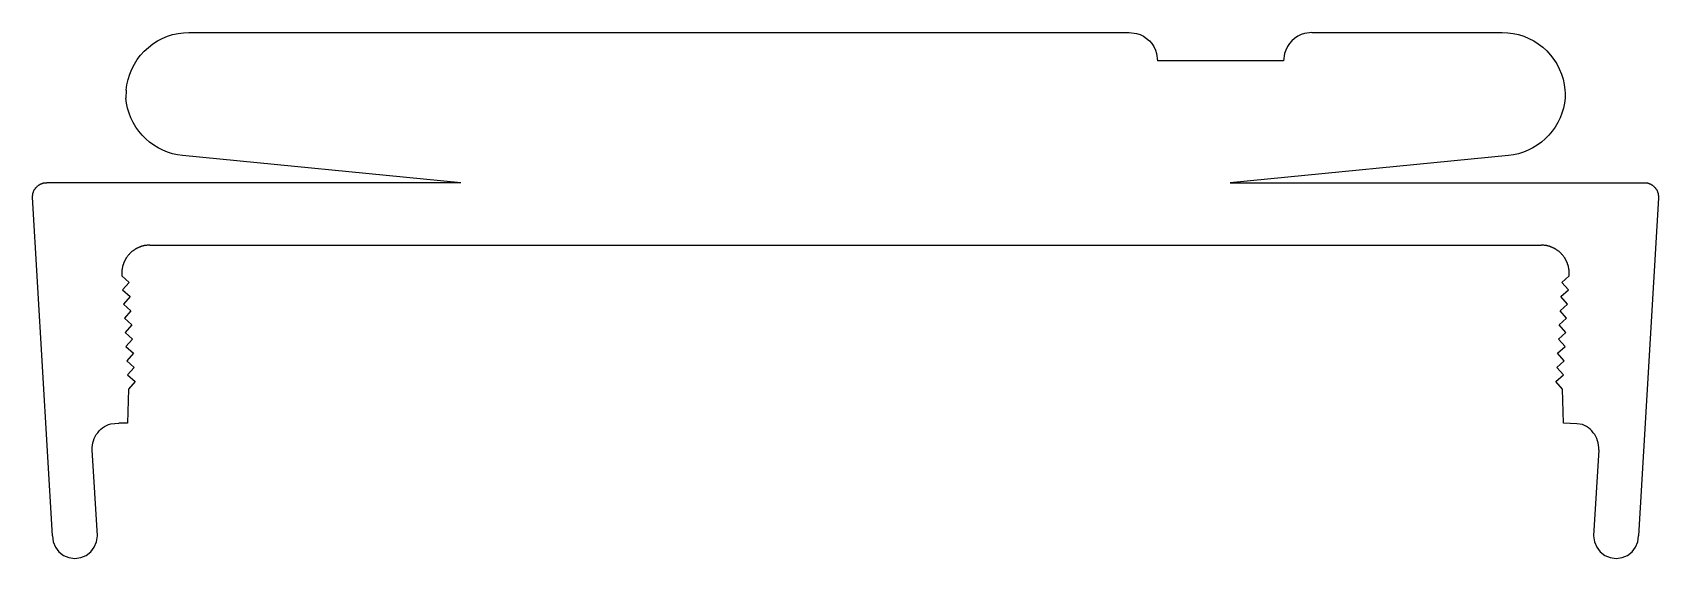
# Model space of a CAD drawing. Extents: x -57 to 57, y -19 to 19.
import ezdxf

# ---------------------------------------------------------------- set-up
doc = ezdxf.new("R2010")
doc.units = 0
doc.layers.get('0').update_dxf_attribs({"linetype": 'CONTINUOUS'})

msp = doc.modelspace()

# ---------------------------------------------------------------- linework, layer by layer
for p, q in [((-47.86, 18.29), (-47.49, 18.41)), ((-47.49, 18.41), (-47.11, 18.49)), ((-47.11, 18.49), (-46.73, 18.54)), ((-46.73, 18.54), (-46.34, 18.56)), ((-46.34, 18.56), (20.03, 18.56)), ((20.03, 18.56), (20.55, 18.49)), ((20.55, 18.49), (20.8, 18.41)), ((20.8, 18.41), (21.03, 18.29)), ((32.16, 18.41), (31.92, 18.29)), ((32.4, 18.49), (32.16, 18.41)), ((32.92, 18.56), (32.4, 18.49)), ((32.92, 18.56), (46.35, 18.56)), ((46.35, 18.56), (46.74, 18.54)), ((46.74, 18.54), (47.13, 18.49)), ((47.13, 18.49), (47.51, 18.41)), ((47.51, 18.41), (47.88, 18.29)), ((-49.75, 16.96), (-49.49, 17.25)), ((-49.49, 17.25), (-49.2, 17.51)), ((-49.2, 17.51), (-48.89, 17.75)), ((-48.89, 17.75), (-48.57, 17.96)), ((-48.57, 17.96), (-48.22, 18.14)), ((-48.22, 18.14), (-47.86, 18.29)), ((21.03, 18.29), (21.25, 18.14)), ((21.25, 18.14), (21.45, 17.97)), ((21.45, 17.97), (21.62, 17.78)), ((21.62, 17.78), (21.76, 17.56)), ((21.76, 17.56), (21.88, 17.32)), ((21.88, 17.32), (21.96, 17.08)), ((31.07, 17.32), (30.99, 17.08)), ((31.19, 17.56), (31.07, 17.32)), ((31.33, 17.78), (31.19, 17.56)), ((31.51, 17.97), (31.33, 17.78)), ((31.7, 18.14), (31.51, 17.97)), ((31.92, 18.29), (31.7, 18.14)), ((47.88, 18.29), (48.23, 18.14)), ((48.23, 18.14), (48.58, 17.96)), ((48.58, 17.96), (48.9, 17.75)), ((48.9, 17.75), (49.21, 17.52)), ((49.21, 17.52), (49.5, 17.26)), ((49.5, 17.26), (49.76, 16.97)), ((-50.37, 15.98), (-50.19, 16.33)), ((-50.19, 16.33), (-49.99, 16.66)), ((-49.99, 16.66), (-49.75, 16.96)), ((21.96, 17.08), (22.03, 16.56)), ((30.92, 16.56), (22.03, 16.56)), ((30.99, 17.08), (30.92, 16.56)), ((49.76, 16.97), (50, 16.66)), ((50, 16.66), (50.2, 16.34)), ((50.2, 16.34), (50.38, 15.99)), ((-50.72, 14.87), (-50.64, 15.25)), ((-50.64, 15.25), (-50.52, 15.62)), ((-50.52, 15.62), (-50.37, 15.98)), ((50.38, 15.99), (50.53, 15.63)), ((50.53, 15.63), (50.65, 15.26)), ((50.65, 15.26), (50.73, 14.88)), ((-50.77, 14.49), (-50.79, 13.93)), ((-50.74, 13.57), (-50.79, 13.93)), ((-50.77, 14.49), (-50.72, 14.87)), ((50.73, 14.88), (50.78, 14.5)), ((50.79, 13.93), (50.74, 13.57)), ((50.78, 14.5), (50.8, 14.3)), ((50.8, 14.11), (50.79, 13.93)), ((50.8, 14.3), (50.8, 14.11)), ((-50.67, 13.22), (-50.74, 13.57)), ((-50.56, 12.87), (-50.67, 13.22)), ((-50.43, 12.53), (-50.56, 12.87)), ((50.56, 12.87), (50.43, 12.53)), ((50.67, 13.22), (50.56, 12.87)), ((50.74, 13.57), (50.67, 13.22)), ((-50.27, 12.2), (-50.43, 12.53)), ((-50.09, 11.89), (-50.27, 12.2)), ((-49.88, 11.59), (-50.09, 11.89)), ((-49.65, 11.31), (-49.88, 11.59)), ((49.88, 11.59), (49.65, 11.31)), ((50.09, 11.89), (49.88, 11.59)), ((50.27, 12.2), (50.09, 11.89)), ((50.43, 12.53), (50.27, 12.2)), ((-49.39, 11.05), (-49.65, 11.31)), ((-49.12, 10.81), (-49.39, 11.05)), ((-48.82, 10.6), (-49.12, 10.81)), ((-48.51, 10.41), (-48.82, 10.6)), ((-48.19, 10.25), (-48.51, 10.41)), ((48.51, 10.41), (48.19, 10.25)), ((48.82, 10.6), (48.51, 10.41)), ((49.12, 10.81), (48.82, 10.6)), ((49.39, 11.05), (49.12, 10.81)), ((49.65, 11.31), (49.39, 11.05)), ((-47.85, 10.11), (-48.19, 10.25)), ((-47.5, 10), (-47.85, 10.11)), ((-47.15, 9.92), (-47.5, 10)), ((-46.79, 9.87), (-47.15, 9.92)), ((-27.15, 7.96), (-46.79, 9.87)), ((46.79, 9.87), (27.15, 7.96)), ((47.15, 9.92), (46.79, 9.87)), ((47.5, 10), (47.15, 9.92)), ((47.85, 10.11), (47.5, 10)), ((48.19, 10.25), (47.85, 10.11)), ((-57.38, 7.05), (-57.37, 7.08)), ((-57.38, 7.02), (-57.38, 7.05)), ((-57.38, 6.98), (-57.38, 7.02)), ((-57.38, 6.94), (-57.38, 6.98)), ((-55.98, -16.97), (-57.38, 6.94)), ((-57.37, 7.13), (-57.36, 7.16)), ((-57.37, 7.11), (-57.37, 7.13)), ((-57.37, 7.08), (-57.37, 7.11)), ((-57.36, 7.18), (-57.35, 7.21)), ((-57.36, 7.16), (-57.36, 7.18)), ((-57.35, 7.21), (-57.34, 7.23)), ((-57.34, 7.26), (-57.33, 7.28)), ((-57.34, 7.23), (-57.34, 7.26)), ((-57.33, 7.28), (-57.32, 7.3)), ((-57.32, 7.3), (-57.31, 7.33)), ((-57.31, 7.33), (-57.3, 7.35)), ((-57.3, 7.35), (-57.29, 7.38)), ((-57.29, 7.38), (-57.28, 7.4)), ((-57.28, 7.4), (-57.27, 7.42)), ((-57.27, 7.42), (-57.26, 7.45)), ((-57.26, 7.45), (-57.24, 7.47)), ((-57.24, 7.47), (-57.23, 7.49)), ((-57.23, 7.49), (-57.22, 7.51)), ((-57.22, 7.51), (-57.2, 7.53)), ((-57.2, 7.53), (-57.18, 7.56)), ((-57.18, 7.56), (-57.16, 7.59)), ((-57.16, 7.59), (-57.13, 7.62)), ((-57.13, 7.62), (-57.11, 7.65)), ((-57.11, 7.65), (-57.08, 7.68)), ((-57.08, 7.68), (-57.06, 7.7)), ((-57.06, 7.7), (-57.03, 7.73)), ((-57.03, 7.73), (-57, 7.75)), ((-57, 7.75), (-56.98, 7.77)), ((-56.98, 7.77), (-56.96, 7.78)), ((-56.96, 7.78), (-56.94, 7.79)), ((-56.94, 7.79), (-56.91, 7.81)), ((-56.91, 7.81), (-56.89, 7.82)), ((-56.89, 7.82), (-56.87, 7.84)), ((-56.87, 7.84), (-56.85, 7.85)), ((-56.85, 7.85), (-56.82, 7.86)), ((-56.82, 7.86), (-56.8, 7.87)), ((-56.8, 7.87), (-56.78, 7.88)), ((-56.78, 7.88), (-56.75, 7.89)), ((-56.75, 7.89), (-56.73, 7.9)), ((-56.73, 7.9), (-56.7, 7.91)), ((-56.7, 7.91), (-56.68, 7.92)), ((-56.68, 7.92), (-56.66, 7.92)), ((-56.66, 7.92), (-56.63, 7.93)), ((-56.63, 7.93), (-56.61, 7.94)), ((-56.61, 7.94), (-56.58, 7.94)), ((-56.58, 7.94), (-56.56, 7.95)), ((-56.56, 7.95), (-56.53, 7.95)), ((-56.53, 7.95), (-56.49, 7.96)), ((-56.49, 7.96), (-56.46, 7.96)), ((-56.46, 7.96), (-56.42, 7.96)), ((-56.42, 7.96), (-56.38, 7.96)), ((-27.15, 7.96), (-56.38, 7.96)), ((27.15, 7.96), (56.38, 7.96)), ((57.38, 6.9), (55.98, -16.97)), ((56.38, 7.96), (56.42, 7.96)), ((56.42, 7.96), (56.46, 7.96)), ((56.46, 7.96), (56.49, 7.96)), ((56.49, 7.96), (56.53, 7.95)), ((56.53, 7.95), (56.56, 7.95)), ((56.56, 7.95), (56.58, 7.94)), ((56.58, 7.94), (56.61, 7.94)), ((56.61, 7.94), (56.63, 7.93)), ((56.63, 7.93), (56.66, 7.92)), ((56.66, 7.92), (56.68, 7.92)), ((56.68, 7.92), (56.7, 7.91)), ((56.7, 7.91), (56.73, 7.9)), ((56.73, 7.9), (56.75, 7.89)), ((56.75, 7.89), (56.78, 7.88)), ((56.78, 7.88), (56.8, 7.87)), ((56.8, 7.87), (56.82, 7.86)), ((56.82, 7.86), (56.85, 7.85)), ((56.85, 7.85), (56.87, 7.84)), ((56.87, 7.84), (56.89, 7.82)), ((56.89, 7.82), (56.91, 7.81)), ((56.91, 7.81), (56.94, 7.79)), ((56.94, 7.79), (56.96, 7.78)), ((56.96, 7.78), (56.98, 7.77)), ((56.98, 7.77), (57, 7.75)), ((57, 7.75), (57.03, 7.73)), ((57.03, 7.73), (57.06, 7.7)), ((57.06, 7.7), (57.08, 7.68)), ((57.08, 7.68), (57.11, 7.65)), ((57.11, 7.65), (57.13, 7.62)), ((57.13, 7.62), (57.16, 7.59)), ((57.16, 7.59), (57.18, 7.56)), ((57.18, 7.56), (57.2, 7.53)), ((57.2, 7.53), (57.22, 7.51)), ((57.22, 7.51), (57.23, 7.49)), ((57.23, 7.49), (57.24, 7.47)), ((57.24, 7.47), (57.26, 7.45)), ((57.26, 7.45), (57.27, 7.42)), ((57.27, 7.42), (57.28, 7.4)), ((57.28, 7.4), (57.29, 7.38)), ((57.29, 7.38), (57.3, 7.35)), ((57.3, 7.35), (57.31, 7.33)), ((57.31, 7.33), (57.32, 7.3)), ((57.32, 7.3), (57.33, 7.28)), ((57.33, 7.28), (57.34, 7.26)), ((57.34, 7.26), (57.34, 7.23)), ((57.34, 7.23), (57.35, 7.21)), ((57.35, 7.21), (57.36, 7.18)), ((57.36, 7.18), (57.36, 7.16)), ((57.36, 7.16), (57.37, 7.13)), ((57.37, 7.13), (57.37, 7.11)), ((57.37, 7.11), (57.37, 7.08)), ((57.37, 7.08), (57.38, 7.05)), ((57.38, 7.05), (57.38, 7.02)), ((57.38, 7.02), (57.38, 6.98)), ((57.38, 6.98), (57.38, 6.94)), ((57.38, 6.94), (57.38, 6.9)), ((-49.73, 3.45), (-49.76, 3.44)), ((-49.71, 3.46), (-49.73, 3.45)), ((-49.68, 3.47), (-49.71, 3.46)), ((-49.66, 3.47), (-49.68, 3.47)), ((-49.63, 3.48), (-49.66, 3.47)), ((-49.61, 3.49), (-49.63, 3.48)), ((-49.59, 3.49), (-49.61, 3.49)), ((-49.56, 3.5), (-49.59, 3.49)), ((-49.54, 3.51), (-49.56, 3.5)), ((-49.51, 3.51), (-49.54, 3.51)), ((-49.49, 3.52), (-49.51, 3.51)), ((-49.46, 3.52), (-49.49, 3.52)), ((-49.44, 3.53), (-49.46, 3.52)), ((-49.41, 3.53), (-49.44, 3.53)), ((-49.39, 3.54), (-49.41, 3.53)), ((-49.33, 3.54), (-49.39, 3.54)), ((-49.28, 3.55), (-49.33, 3.54)), ((-49.23, 3.55), (-49.28, 3.55)), ((-49.18, 3.56), (-49.23, 3.55)), ((-49.13, 3.56), (-49.18, 3.56)), ((-49.09, 3.56), (-49.13, 3.56)), ((-49.09, 3.56), (49.09, 3.56)), ((49.13, 3.56), (49.09, 3.56)), ((49.18, 3.56), (49.13, 3.56)), ((49.23, 3.55), (49.18, 3.56)), ((49.28, 3.55), (49.23, 3.55)), ((49.33, 3.54), (49.28, 3.55)), ((49.39, 3.54), (49.33, 3.54)), ((49.41, 3.53), (49.39, 3.54)), ((49.44, 3.53), (49.41, 3.53)), ((49.46, 3.52), (49.44, 3.53)), ((49.49, 3.52), (49.46, 3.52)), ((49.51, 3.51), (49.49, 3.52)), ((49.54, 3.51), (49.51, 3.51)), ((49.56, 3.5), (49.54, 3.51)), ((49.59, 3.49), (49.56, 3.5)), ((49.61, 3.49), (49.59, 3.49)), ((49.63, 3.48), (49.61, 3.49)), ((49.66, 3.47), (49.63, 3.48)), ((49.68, 3.47), (49.66, 3.47)), ((49.71, 3.46), (49.68, 3.47)), ((49.73, 3.45), (49.71, 3.46)), ((49.76, 3.44), (49.73, 3.45)), ((-50.94, 2.31), (-50.95, 2.29)), ((-50.93, 2.34), (-50.94, 2.31)), ((-50.92, 2.36), (-50.93, 2.34)), ((-50.91, 2.38), (-50.92, 2.36)), ((-50.9, 2.41), (-50.91, 2.38)), ((-50.88, 2.43), (-50.9, 2.41)), ((-50.87, 2.45), (-50.88, 2.43)), ((-50.86, 2.48), (-50.87, 2.45)), ((-50.85, 2.5), (-50.86, 2.48)), ((-50.84, 2.52), (-50.85, 2.5)), ((-50.82, 2.55), (-50.84, 2.52)), ((-50.81, 2.57), (-50.82, 2.55)), ((-50.8, 2.59), (-50.81, 2.57)), ((-50.79, 2.61), (-50.8, 2.59)), ((-50.77, 2.63), (-50.79, 2.61)), ((-50.76, 2.65), (-50.77, 2.63)), ((-50.74, 2.68), (-50.76, 2.65)), ((-50.73, 2.7), (-50.74, 2.68)), ((-50.7, 2.74), (-50.73, 2.7)), ((-50.67, 2.78), (-50.7, 2.74)), ((-50.64, 2.82), (-50.67, 2.78)), ((-50.61, 2.86), (-50.64, 2.82)), ((-50.57, 2.89), (-50.61, 2.86)), ((-50.54, 2.93), (-50.57, 2.89)), ((-50.51, 2.97), (-50.54, 2.93)), ((-50.47, 3), (-50.51, 2.97)), ((-50.43, 3.04), (-50.47, 3)), ((-50.4, 3.07), (-50.43, 3.04)), ((-50.36, 3.1), (-50.4, 3.07)), ((-50.32, 3.13), (-50.36, 3.1)), ((-50.3, 3.15), (-50.32, 3.13)), ((-50.28, 3.16), (-50.3, 3.15)), ((-50.26, 3.18), (-50.28, 3.16)), ((-50.24, 3.19), (-50.26, 3.18)), ((-50.21, 3.21), (-50.24, 3.19)), ((-50.19, 3.22), (-50.21, 3.21)), ((-50.17, 3.24), (-50.19, 3.22)), ((-50.15, 3.25), (-50.17, 3.24)), ((-50.13, 3.26), (-50.15, 3.25)), ((-50.11, 3.28), (-50.13, 3.26)), ((-50.08, 3.29), (-50.11, 3.28)), ((-50.06, 3.3), (-50.08, 3.29)), ((-50.04, 3.32), (-50.06, 3.3)), ((-50.02, 3.33), (-50.04, 3.32)), ((-49.99, 3.34), (-50.02, 3.33)), ((-49.97, 3.35), (-49.99, 3.34)), ((-49.95, 3.36), (-49.97, 3.35)), ((-49.92, 3.37), (-49.95, 3.36)), ((-49.9, 3.38), (-49.92, 3.37)), ((-49.88, 3.39), (-49.9, 3.38)), ((-49.85, 3.4), (-49.88, 3.39)), ((-49.83, 3.41), (-49.85, 3.4)), ((-49.81, 3.42), (-49.83, 3.41)), ((-49.78, 3.43), (-49.81, 3.42)), ((-49.76, 3.44), (-49.78, 3.43)), ((49.78, 3.43), (49.76, 3.44)), ((49.81, 3.42), (49.78, 3.43)), ((49.83, 3.41), (49.81, 3.42)), ((49.85, 3.4), (49.83, 3.41)), ((49.88, 3.39), (49.85, 3.4)), ((49.9, 3.38), (49.88, 3.39)), ((49.92, 3.37), (49.9, 3.38)), ((49.95, 3.36), (49.92, 3.37)), ((49.97, 3.35), (49.95, 3.36)), ((49.99, 3.34), (49.97, 3.35)), ((50.02, 3.33), (49.99, 3.34)), ((50.04, 3.32), (50.02, 3.33)), ((50.06, 3.3), (50.04, 3.32)), ((50.08, 3.29), (50.06, 3.3)), ((50.11, 3.28), (50.08, 3.29)), ((50.13, 3.26), (50.11, 3.28)), ((50.15, 3.25), (50.13, 3.26)), ((50.17, 3.24), (50.15, 3.25)), ((50.19, 3.22), (50.17, 3.24)), ((50.21, 3.21), (50.19, 3.22)), ((50.24, 3.19), (50.21, 3.21)), ((50.26, 3.18), (50.24, 3.19)), ((50.28, 3.16), (50.26, 3.18)), ((50.3, 3.15), (50.28, 3.16)), ((50.32, 3.13), (50.3, 3.15)), ((50.36, 3.1), (50.32, 3.13)), ((50.4, 3.07), (50.36, 3.1)), ((50.43, 3.04), (50.4, 3.07)), ((50.47, 3), (50.43, 3.04)), ((50.51, 2.97), (50.47, 3)), ((50.54, 2.93), (50.51, 2.97)), ((50.57, 2.89), (50.54, 2.93)), ((50.61, 2.86), (50.57, 2.89)), ((50.64, 2.82), (50.61, 2.86)), ((50.67, 2.78), (50.64, 2.82)), ((50.7, 2.74), (50.67, 2.78)), ((50.73, 2.7), (50.7, 2.74)), ((50.74, 2.68), (50.73, 2.7)), ((50.76, 2.65), (50.74, 2.68)), ((50.77, 2.63), (50.76, 2.65)), ((50.79, 2.61), (50.77, 2.63)), ((50.8, 2.59), (50.79, 2.61)), ((50.81, 2.57), (50.8, 2.59)), ((50.82, 2.55), (50.81, 2.57)), ((50.84, 2.52), (50.82, 2.55)), ((50.85, 2.5), (50.84, 2.52)), ((50.86, 2.48), (50.85, 2.5)), ((50.87, 2.45), (50.86, 2.48)), ((50.88, 2.43), (50.87, 2.45)), ((50.9, 2.41), (50.88, 2.43)), ((50.91, 2.38), (50.9, 2.41)), ((50.92, 2.36), (50.91, 2.38)), ((50.93, 2.34), (50.92, 2.36)), ((50.94, 2.31), (50.93, 2.34)), ((50.95, 2.29), (50.94, 2.31)), ((-51.07, 1.77), (-51.08, 1.74)), ((-51.08, 1.74), (-51.08, 1.69)), ((-51.08, 1.69), (-51.08, 1.64)), ((-51.08, 1.64), (-51.08, 1.59)), ((-51.08, 1.59), (-51.08, 1.54)), ((-51.08, 1.54), (-51.08, 1.49)), ((-51.08, 1.49), (-51.08, 1.44)), ((-51.08, 1.44), (-51.08, 1.38)), ((-51.08, 1.38), (-50.55, 0.91)), ((-51.06, 1.84), (-51.07, 1.82)), ((-51.07, 1.82), (-51.07, 1.79)), ((-51.07, 1.79), (-51.07, 1.77)), ((-51.05, 1.92), (-51.06, 1.89)), ((-51.06, 1.89), (-51.06, 1.87)), ((-51.06, 1.87), (-51.06, 1.84)), ((-51.04, 1.97), (-51.05, 1.94)), ((-51.05, 1.94), (-51.05, 1.92)), ((-51.03, 2.02), (-51.04, 1.99)), ((-51.04, 1.99), (-51.04, 1.97)), ((-51.02, 2.04), (-51.03, 2.02)), ((-51.01, 2.09), (-51.02, 2.07)), ((-51.02, 2.07), (-51.02, 2.04)), ((-51, 2.12), (-51.01, 2.09)), ((-50.99, 2.17), (-51, 2.14)), ((-51, 2.14), (-51, 2.12)), ((-50.98, 2.19), (-50.99, 2.17)), ((-50.97, 2.22), (-50.98, 2.19)), ((-50.96, 2.24), (-50.97, 2.22)), ((-50.95, 2.29), (-50.96, 2.27)), ((-50.96, 2.27), (-50.96, 2.24)), ((50.55, 0.91), (51.08, 1.38)), ((50.96, 2.27), (50.95, 2.29)), ((50.96, 2.24), (50.96, 2.27)), ((50.97, 2.22), (50.96, 2.24)), ((50.98, 2.19), (50.97, 2.22)), ((50.99, 2.17), (50.98, 2.19)), ((51, 2.14), (50.99, 2.17)), ((51, 2.12), (51, 2.14)), ((51.01, 2.09), (51, 2.12)), ((51.02, 2.07), (51.01, 2.09)), ((51.02, 2.04), (51.02, 2.07)), ((51.03, 2.02), (51.02, 2.04)), ((51.04, 1.99), (51.03, 2.02)), ((51.04, 1.97), (51.04, 1.99)), ((51.05, 1.94), (51.04, 1.97)), ((51.05, 1.92), (51.05, 1.94)), ((51.06, 1.89), (51.05, 1.92)), ((51.06, 1.87), (51.06, 1.89)), ((51.06, 1.84), (51.06, 1.87)), ((51.07, 1.82), (51.06, 1.84)), ((51.07, 1.79), (51.07, 1.82)), ((51.07, 1.77), (51.07, 1.79)), ((51.08, 1.74), (51.07, 1.77)), ((51.08, 1.69), (51.08, 1.74)), ((51.08, 1.64), (51.08, 1.69)), ((51.08, 1.59), (51.08, 1.64)), ((51.08, 1.54), (51.08, 1.59)), ((51.08, 1.49), (51.08, 1.54)), ((51.08, 1.44), (51.08, 1.49)), ((51.08, 1.38), (51.08, 1.44)), ((-50.55, 0.91), (-51.02, 0.39)), ((-51.02, 0.39), (-50.49, -0.08)), ((50.49, -0.08), (51.02, 0.39)), ((51.02, 0.39), (50.55, 0.91)), ((-50.49, -0.08), (-50.96, -0.61)), ((-50.96, -0.61), (-50.43, -1.08)), ((-50.43, -1.08), (-50.9, -1.61)), ((50.43, -1.08), (50.96, -0.61)), ((50.9, -1.61), (50.43, -1.08)), ((50.96, -0.61), (50.49, -0.08)), ((-50.9, -1.61), (-50.38, -2.08)), ((-50.38, -2.08), (-50.85, -2.61)), ((50.38, -2.08), (50.9, -1.61)), ((50.85, -2.61), (50.38, -2.08)), ((-50.85, -2.61), (-50.32, -3.08)), ((-50.32, -3.08), (-50.79, -3.61)), ((50.32, -3.08), (50.85, -2.61)), ((50.79, -3.61), (50.32, -3.08)), ((-50.79, -3.61), (-50.26, -4.08)), ((-50.26, -4.08), (-50.73, -4.61)), ((50.26, -4.08), (50.79, -3.61)), ((50.73, -4.61), (50.26, -4.08)), ((-50.73, -4.61), (-50.2, -5.08)), ((-50.2, -5.08), (-50.67, -5.6)), ((-50.67, -5.6), (-50.14, -6.07)), ((50.14, -6.07), (50.67, -5.6)), ((50.2, -5.08), (50.73, -4.61)), ((50.67, -5.6), (50.2, -5.08)), ((-50.61, -6.6), (-50.67, -9)), ((-50.14, -6.07), (-50.61, -6.6)), ((50.61, -6.6), (50.14, -6.07)), ((50.67, -9), (50.61, -6.6)), ((-52.3, -9.25), (-52.16, -9.18)), ((-52.16, -9.18), (-52.01, -9.11)), ((-52.01, -9.11), (-51.86, -9.06)), ((-51.86, -9.06), (-51.3, -9.01)), ((-50.67, -9), (-51.3, -9.01)), ((51.61, -9.06), (50.67, -9)), ((52.01, -9.11), (51.61, -9.06)), ((52.16, -9.18), (52.01, -9.11)), ((52.3, -9.25), (52.16, -9.18)), ((-53.12, -10.4), (-53.08, -10.25)), ((-53.08, -10.25), (-53.03, -10.09)), ((-53.03, -10.09), (-52.96, -9.95)), ((-52.96, -9.95), (-52.88, -9.81)), ((-52.88, -9.81), (-52.78, -9.68)), ((-52.78, -9.68), (-52.68, -9.56)), ((-52.68, -9.56), (-52.56, -9.44)), ((-52.56, -9.44), (-52.44, -9.34)), ((-52.44, -9.34), (-52.3, -9.25)), ((52.44, -9.34), (52.3, -9.25)), ((52.56, -9.44), (52.44, -9.34)), ((52.68, -9.56), (52.56, -9.44)), ((52.78, -9.68), (52.68, -9.56)), ((52.88, -9.81), (52.78, -9.68)), ((52.96, -9.95), (52.88, -9.81)), ((53.03, -10.09), (52.96, -9.95)), ((53.08, -10.25), (53.03, -10.09)), ((53.12, -10.4), (53.08, -10.25)), ((-53.16, -10.72), (-53.15, -10.56)), ((-53.16, -10.88), (-53.16, -10.72)), ((-52.8, -16.97), (-53.16, -10.88)), ((-53.15, -10.56), (-53.12, -10.4)), ((53.16, -10.88), (52.8, -16.97)), ((53.15, -10.56), (53.12, -10.4)), ((53.16, -10.72), (53.15, -10.56)), ((53.16, -10.88), (53.16, -10.72)), ((-55.98, -16.97), (-55.93, -17.38)), ((-52.86, -17.38), (-52.8, -16.97)), ((52.8, -16.97), (52.86, -17.38)), ((55.93, -17.38), (55.98, -16.97)), ((-55.93, -17.38), (-55.77, -17.76)), ((-55.77, -17.76), (-55.52, -18.09)), ((-55.52, -18.09), (-55.19, -18.34)), ((-55.19, -18.34), (-54.81, -18.5)), ((-53.98, -18.5), (-53.6, -18.34)), ((-53.6, -18.34), (-53.27, -18.09)), ((-53.27, -18.09), (-53.02, -17.76)), ((-53.02, -17.76), (-52.86, -17.38)), ((52.86, -17.38), (53.02, -17.76)), ((53.02, -17.76), (53.27, -18.09)), ((53.27, -18.09), (53.6, -18.34)), ((53.6, -18.34), (53.98, -18.5)), ((54.81, -18.5), (55.19, -18.34)), ((55.19, -18.34), (55.52, -18.09)), ((55.52, -18.09), (55.77, -17.76)), ((55.77, -17.76), (55.93, -17.38)), ((-54.81, -18.5), (-54.39, -18.56)), ((-54.39, -18.56), (-53.98, -18.5)), ((53.98, -18.5), (54.39, -18.56)), ((54.39, -18.56), (54.81, -18.5))]:
    msp.add_line(p, q)

doc.saveas('drawing.dxf')
